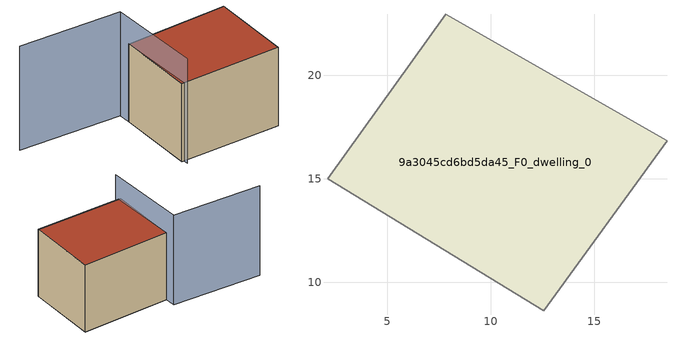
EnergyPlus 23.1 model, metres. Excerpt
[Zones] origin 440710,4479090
9a3045cd6bd5da45_F0_dwelling_0
 floor ground (EU_floor_Construction): 12.54,8.64 18.5,16.84 7.82,22.93 2.11,15 z0
 wall adiabatic (EU_wall_Construction): 12.54,8.64 2.11,15 7.82,22.93 18.5,16.84 12.54,8.64 z0:9
 roof outside (EU_roof_Construction): 18.5,16.84 12.54,8.64 2.11,15 7.82,22.93 z9
shading: -1.57,31.05 8.66,24.18 / 8.66,24.18 2.09,14.39 z0:12
[Building]
EU S2 Campaign: North Axis=0; Terrain=City; Solar Distribution=FullExterior
[Site:Location]
Madrid: Latitude=40.5; Longitude=-3.5; Time Zone=1; Elevation=609
[SizingPeriod:WeatherFileDays]
AnnualSizingPeriod: Begin Month=1; Begin Day of Month=1; End Month=12; End Day of Month=31; Day of Week for Start Day=Monday; Use Weather File Daylight Saving Period=No; Use Weather File Rain and Snow Indicators=No
[MATERIAL]
EU_InternalMass_Material: Roughness=MediumRough; Thickness=0.1; Conductivity=1; Density=1800; Specific Heat=900; Thermal Absorptance=0.9; Solar Absorptance=0.7; Visible Absorptance=0.7
[MATERIAL:NOMASS] Roughness=MediumRough; Thermal Absorptance=0.9; Solar Absorptance=0.7; Visible Absorptance=0.7
Name | Thermal Resistance
EU_wall_NoMass | 0.459673
EU_roof_NoMass | 0.495815
EU_floor_NoMass | 0.788942
[CONSTRUCTION]
EU_wall_Construction: EU_wall_NoMass
EU_roof_Construction: EU_roof_NoMass
EU_floor_Construction: EU_floor_NoMass
EU_InternalMass_Construction: EU_InternalMass_Material
[ZONE]
9a3045cd6bd5da45_F0_dwelling_0: Type=1; Multiplier=1; Ceiling Height=autocalculate; Volume=1093.18; Floor Area=autocalculate; Part of Total Floor Area=Yes
[INTERNALMASS]
9a3045cd6bd5da45_F0_dwelling_0_EU_InternalMass: Construction=EU_InternalMass_Construction; Zone or ZoneList=9a3045cd6bd5da45_F0_dwelling_0; Surface Area=121.464
[OTHEREQUIPMENT]
EU_Step8_InternalGain_9a3045cd6bd5da45_F0_dwelling_0_f000: Fuel Type=Electricity; Zone or ZoneList or Space or SpaceList=9a3045cd6bd5da45_F0_dwelling_0; Schedule=EU_Step8_GainSchedule_9a3045cd6bd5da45_F0_dwelling_0_f000; Design Level Calculation Method=Watts/Area; Power per Zone Floor Area=1; Fraction Latent=0; Fraction Radiant=0; Fraction Lost=0; Carbon Dioxide Generation Rate=0; EndUse Subcategory=EU_Step8_InternalGains
[ZONEVENTILATION:DESIGNFLOWRATE]
EU_ConstantAir_9a3045cd6bd5da45_F0_dwelling_0: Zone or ZoneList or Space or SpaceList=9a3045cd6bd5da45_F0_dwelling_0; Schedule=EU_AlwaysOn; Design Flow Rate Calculation Method=AirChanges/Hour; Air Changes per Hour=0.719161; Ventilation Type=Natural; Fan Pressure Rise=0; Fan Total Efficiency=1; Constant Term Coefficient=1; Temperature Term Coefficient=0; Velocity Term Coefficient=0; Velocity Squared Term Coefficient=0; Minimum Indoor Temperature=-100; Maximum Indoor Temperature=100; Delta Temperature=-100; Minimum Outdoor Temperature=-100; Maximum Outdoor Temperature=100; Maximum Wind Speed=40
[HVACTEMPLATE:THERMOSTAT]
EU_HeatOnly_9a3045cd6bd5da45_F0_dwelling_0: Constant Heating Setpoint=20; Constant Cooling Setpoint=50
[HVACTEMPLATE:ZONE:IDEALLOADSAIRSYSTEM]
9a3045cd6bd5da45_F0_dwelling_0: Template Thermostat=EU_HeatOnly_9a3045cd6bd5da45_F0_dwelling_0; System Availability Schedule=EU_AlwaysOn; Maximum Heating Supply Air Temperature=50; Minimum Cooling Supply Air Temperature=13; Maximum Heating Supply Air Humidity Ratio=0.0156; Minimum Cooling Supply Air Humidity Ratio=0.0077; Heating Limit=NoLimit; Cooling Limit=NoLimit; Heating Availability Schedule=EU_AlwaysOn; Cooling Availability Schedule=EU_CoolingOff; Dehumidification Control Type=ConstantSensibleHeatRatio; Cooling Sensible Heat Ratio=0.7; Dehumidification Setpoint=60; Humidification Control Type=None; Humidification Setpoint=30; Outdoor Air Method=None; Outdoor Air Flow Rate per Person=0.00944; Outdoor Air Flow Rate per Zone Floor Area=0; Outdoor Air Flow Rate per Zone=0; Demand Controlled Ventilation Type=None; Outdoor Air Economizer Type=NoEconomizer; Heat Recovery Type=None; Sensible Heat Recovery Effectiveness=0.7; Latent Heat Recovery Effectiveness=0.65
[SIZING:ZONE]
9a3045cd6bd5da45_F0_dwelling_0: Zone Cooling Design Supply Air Temperature Input Method=SupplyAirTemperature; Zone Cooling Design Supply Air Temperature=13; Zone Heating Design Supply Air Temperature Input Method=SupplyAirTemperature; Zone Heating Design Supply Air Temperature=50; Zone Cooling Design Supply Air Humidity Ratio=0.008; Zone Heating Design Supply Air Humidity Ratio=0.008; Cooling Design Air Flow Method=DesignDay; Cooling Design Air Flow Rate=0; Cooling Minimum Air Flow per Zone Floor Area=0.000762; Cooling Minimum Air Flow=0; Cooling Minimum Air Flow Fraction=0.2; Heating Design Air Flow Method=DesignDay; Heating Design Air Flow Rate=0; Heating Maximum Air Flow per Zone Floor Area=0.002032; Heating Maximum Air Flow=0.141576; Heating Maximum Air Flow Fraction=0.3; Account for Dedicated Outdoor Air System=No; Dedicated Outdoor Air System Control Strategy=NeutralSupplyAir; Dedicated Outdoor Air Low Setpoint Temperature for Design=autosize; Dedicated Outdoor Air High Setpoint Temperature for Design=autosize; Zone Load Sizing Method=Sensible Load Only No Latent Load; Zone Latent Cooling Design Supply Air Humidity Ratio Input Method=HumidityRatioDifference; Zone Cooling Design Supply Air Humidity Ratio Difference=0.005; Zone Latent Heating Design Supply Air Humidity Ratio Input Method=HumidityRatioDifference; Zone Humidification Design Supply Air Humidity Ratio Difference=0.005
[SCHEDULE:CONSTANT]
Name | Hourly Value
EU_AlwaysOn | 1
EU_CoolingOff | 0
[SCHEDULE:FILE]
EU_Step8_GainSchedule_9a3045cd6bd5da45_F0_dwelling_0_f000: File=../../schedules/9a3045cd6bd5da45/9a3045cd6bd5da45_F0_dwelling_0_f000_gain.csv; Column Number=1; Rows to Skip at Top=0; Number of Hours of Data=8760; Column Separator=Comma; Interpolate to Timestep=No; Minutes per Item=60; Adjust Schedule for Daylight Savings=Yes
